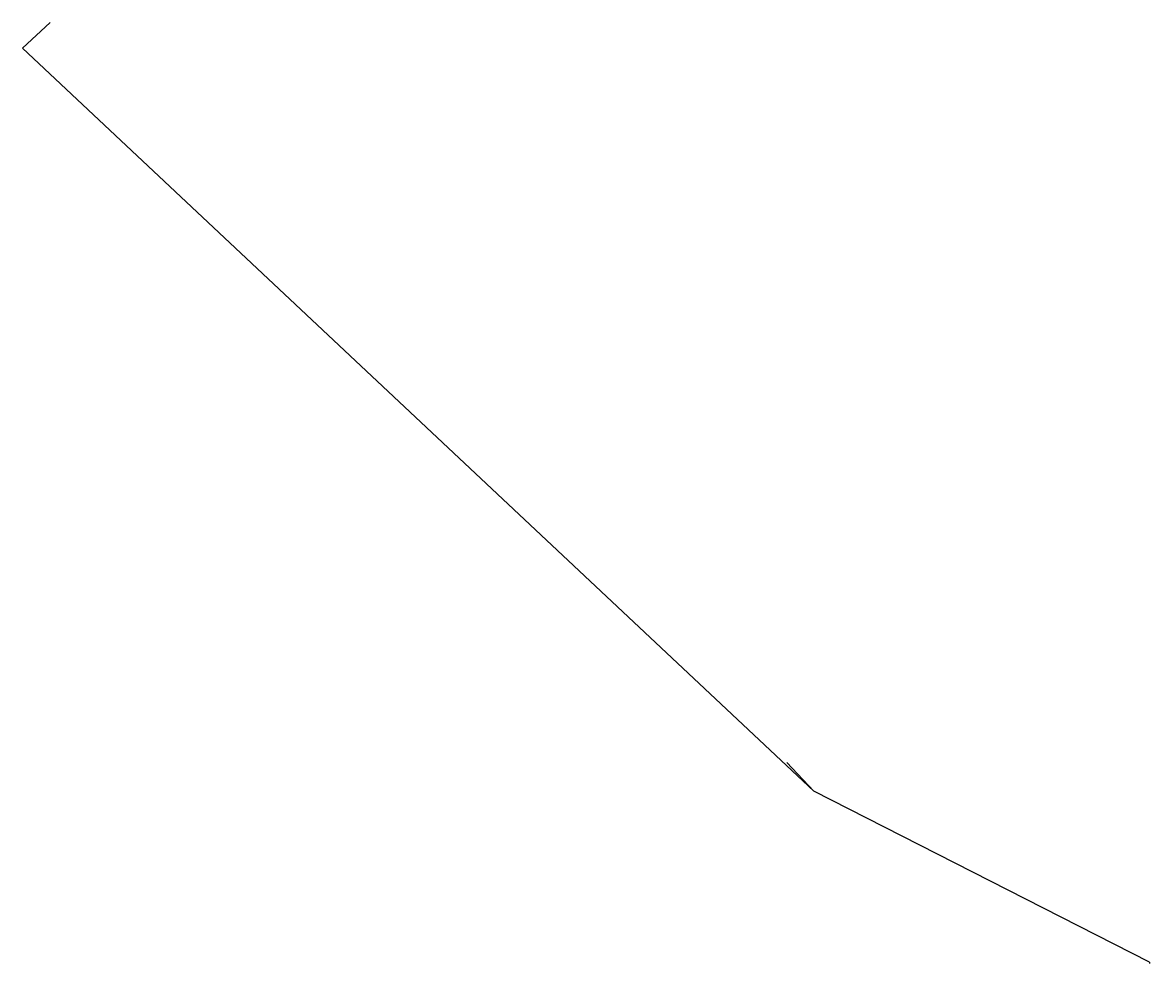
# Model space of a CAD drawing. Header units: metres. Extents: x 1852106 to 1852208, y 5760037 to 5760122.
import ezdxf

# ---------------------------------------------------------------- set-up
doc = ezdxf.new("R2010")
doc.units = ezdxf.units.M

msp = doc.modelspace()

# ---------------------------------------------------------------- linework, layer by layer
at = {"layer": 'Centerline', "color": 2, "flags": 128}
msp.add_polyline3d([(1852207.68, 5760037.48, 410.82), (1852177.48, 5760052.88, 409.5), (1852106.25, 5760119.74, 408.21)], dxfattribs=at)
at = {"layer": 'vert', "color": 0}
for p, q in [((1852106.25, 5760119.74, 408.21), (1852108.75, 5760122.06, 421.21)), ((1852177.48, 5760052.88, 409.5), (1852175.03, 5760055.45, 424.88)), ((1852207.68, 5760037.48, 410.82), (1852207.67, 5760037.36, 427.79))]:
    msp.add_line(p, q, dxfattribs=at)

doc.saveas('drawing.dxf')
